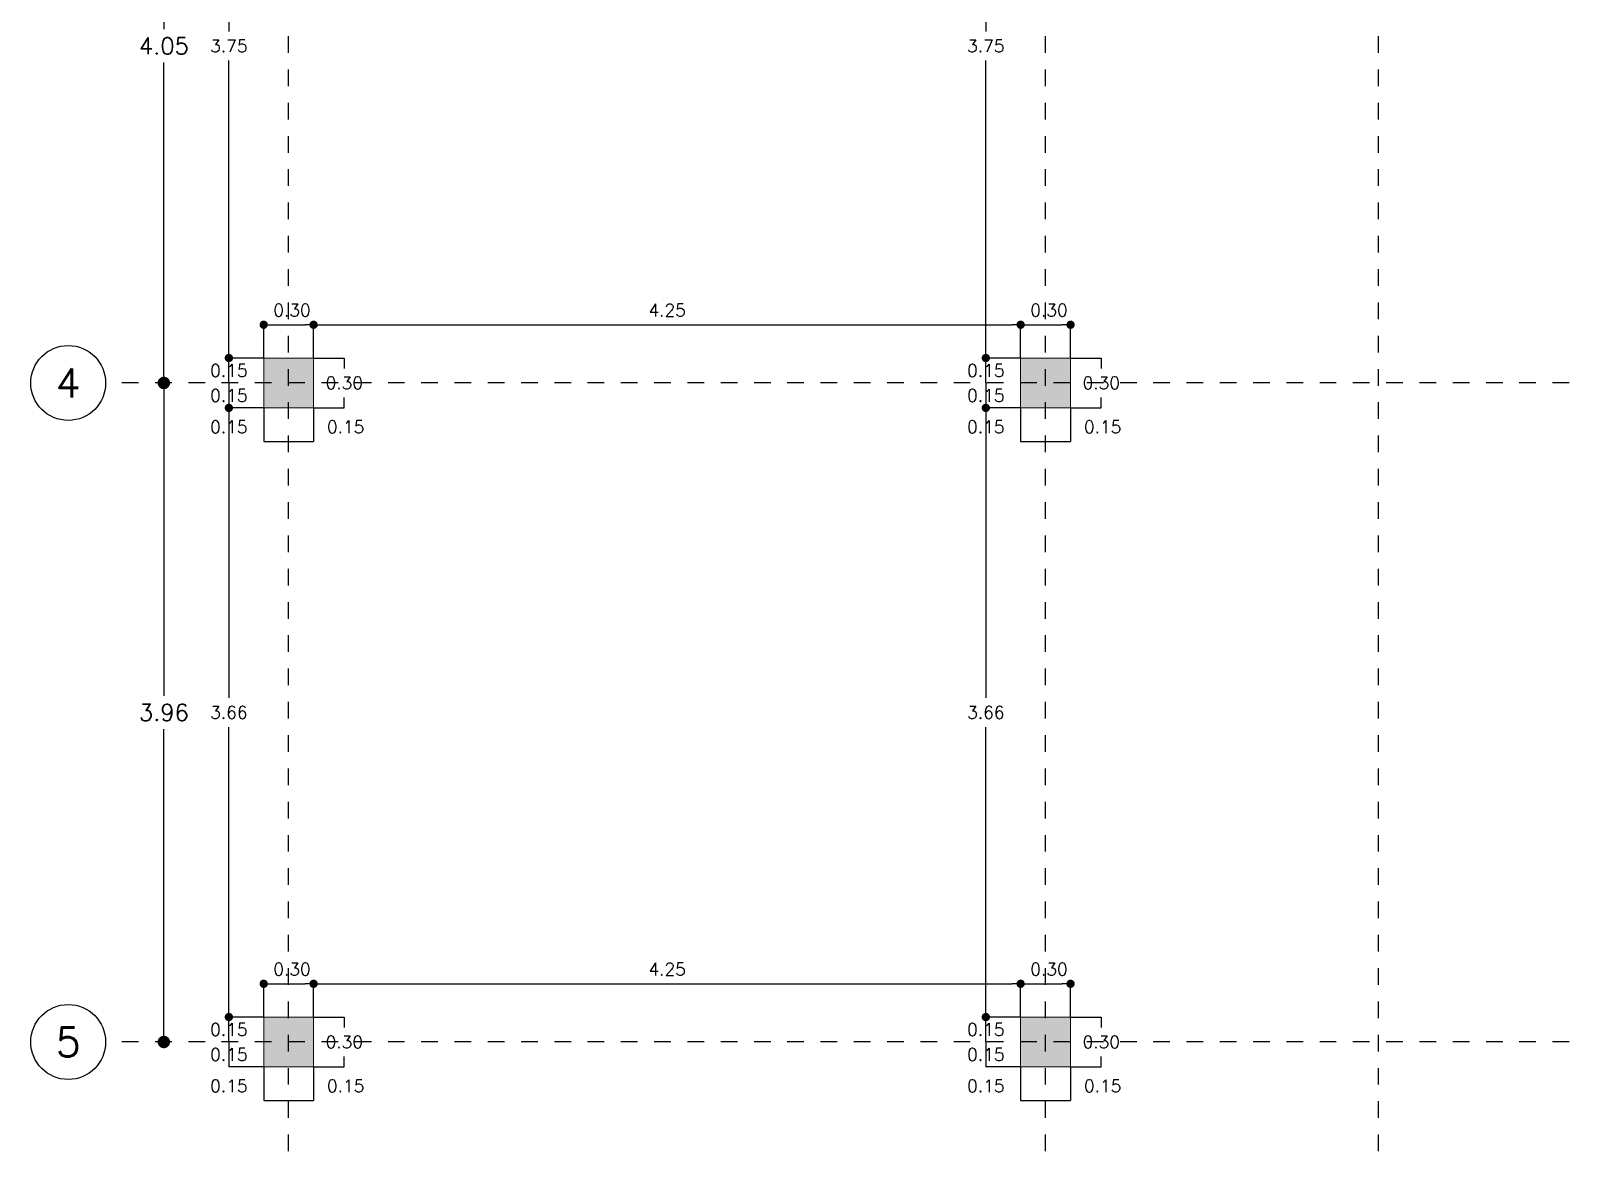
# Model space of a CAD drawing. Header units: millimetres. Extents: x 0 to 109, y -9 to 41.
# Drawn here: x 36.64 to 45.89, y 14.38 to 21.12 of the extents above; entities that cross this region are included whole.
import ezdxf
from ezdxf.enums import TextEntityAlignment as Align

# ---------------------------------------------------------------- set-up
doc = ezdxf.new("R2010")
doc.units = ezdxf.units.MM
doc.header["$LTSCALE"] = 0.01
doc.header["$PDMODE"] = 3
doc.linetypes.add('DASHDOT', pattern=[1, 0.5, -0.25, 0, -0.25])
for name, color, linetype in [('FC_CIRCULO DE EJES', 3, 'Continuous'), ('FC_COTAS', 1, 'Continuous'), ('FC_COTAS @ 50', 1, 'Continuous'), ('FC_COTAS EJES', 1, 'Continuous'), ('FC_COTAS EJES @ 50', 1, 'Continuous'), ('FC_EJES', 1, 'DASHDOT'), ('FC_HATCH COLUMNAS', 253, 'Continuous'), ('FC_R-175', 5, 'Continuous')]:
    doc.layers.add(name, color=color, linetype=linetype)
doc.layers.add('FC_COLUMNAS', color=5, linetype='Continuous', lineweight=15)
doc.styles.add('FC_TEXT1', font='romans.shx')
doc.dimstyles.new('FC_COTAS', dxfattribs={"dimtxt": 0.0015, "dimasz": 0.001, "dimexe": 0, "dimexo": 0, "dimgap": 0.001, "dimtad": 1, "dimtih": 1, "dimtoh": 1, "dimzin": 0, "dimdsep": 46, "dimtxsty": 'FC_TEXT1', "dimblk": 'DOT', "dimcen": 0.09, "dimclrd": 256, "dimclre": 256, "dimclrt": 256, "dimadec": 0, "dimazin": 0, "dimtfac": 1, "dimtix": 1, "dimtmove": 2, "dimatfit": 3, "dimfxl": 1.002, "dimtolj": 1, "dimtzin": 0, "dimlwd": -1, "dimarcsym": 0})
doc.dimstyles.new('FC_COTAS EJES', dxfattribs={"dimtxt": 0.002, "dimasz": 0.0015, "dimexe": 0, "dimexo": 0, "dimgap": 0.001, "dimtad": 1, "dimtih": 1, "dimtoh": 1, "dimzin": 0, "dimdsep": 46, "dimtxsty": 'FC_TEXT1', "dimblk": 'DOT', "dimcen": 0.09, "dimclrd": 256, "dimclre": 256, "dimclrt": 256, "dimadec": 0, "dimazin": 0, "dimtfac": 1, "dimtix": 1, "dimtmove": 2, "dimatfit": 3, "dimfxl": 1.002, "dimtolj": 1, "dimtzin": 0, "dimlwd": -1, "dimarcsym": 0})

# ---------------------------------------------------------------- blocks, each defined once
blk = doc.blocks.new('_Dot')
at = {"color": 0, "linetype": 'ByBlock', "lineweight": -2}
blk.add_line((-0.5, 0), (-1, 0), dxfattribs=at)
at = {"color": 0, "linetype": 'ByBlock', "const_width": 0.5}
blk.add_lwpolyline([(-0.25, 0, 1), (0.25, 0, 1)], format="xyb", close=True, dxfattribs=at)
blk = doc.blocks.new('*D62')
at = {"layer": 'Defpoints', "color": 0, "ltscale": 0.6, "transparency": 16777216}
for p in [(38.0436, 22.9002), (37.8343, 19.1502), (38.0436, 19.1502)]:
    blk.add_point(p, dxfattribs=at)
at = {"layer": 'FC_COTAS', "lineweight": -2, "ltscale": 0.6, "transparency": 16777216}
for p, q in [((38.0436, 22.9002), (37.8343, 22.9002)), ((38.0436, 19.1502), (37.8343, 19.1502))]:
    blk.add_line(p, q, dxfattribs=at)
at = {"layer": 'FC_COTAS', "ltscale": 0.6, "transparency": 16777216}
for p, q in [((37.8343, 22.8502), (37.8343, 21.1127)), ((37.8343, 19.2002), (37.8343, 20.9377))]:
    blk.add_line(p, q, dxfattribs=at)
at = {"layer": 'FC_COTAS', "ltscale": 0.6, "transparency": 16777216, "xscale": 0.05, "yscale": 0.05, "zscale": 0.05}
for p, rotation in [((37.8343, 22.9002), 90), ((37.8343, 19.1502), 270)]:
    blk.add_blockref('_Dot', p, dxfattribs=dict(at, rotation=rotation))
at = {"layer": 'FC_COTAS', "ltscale": 0.6, "transparency": 16777216, "insert": (37.8343, 21.0252), "char_height": 0.075, "attachment_point": 5, "style": 'FC_TEXT1'}
blk.add_mtext('\\A1;3.75', dxfattribs=at)
blk = doc.blocks.new('*D63')
at = {"layer": 'Defpoints', "color": 0, "ltscale": 0.6, "transparency": 16777216}
for p in [(38.0436, 18.8502), (37.8343, 15.1902), (38.0436, 15.1902)]:
    blk.add_point(p, dxfattribs=at)
at = {"layer": 'FC_COTAS', "lineweight": -2, "ltscale": 0.6, "transparency": 16777216}
for p, q in [((38.0436, 18.8502), (37.8343, 18.8502)), ((38.0436, 15.1902), (37.8343, 15.1902))]:
    blk.add_line(p, q, dxfattribs=at)
at = {"layer": 'FC_COTAS', "ltscale": 0.6, "transparency": 16777216}
for p, q in [((37.8343, 18.8002), (37.8343, 17.1077)), ((37.8343, 15.2402), (37.8343, 16.9327))]:
    blk.add_line(p, q, dxfattribs=at)
at = {"layer": 'FC_COTAS', "ltscale": 0.6, "transparency": 16777216, "xscale": 0.05, "yscale": 0.05, "zscale": 0.05}
for p, rotation in [((37.8343, 18.8502), 90), ((37.8343, 15.1902), 270)]:
    blk.add_blockref('_Dot', p, dxfattribs=dict(at, rotation=rotation))
at = {"layer": 'FC_COTAS', "ltscale": 0.6, "transparency": 16777216, "insert": (37.8343, 17.0202), "char_height": 0.075, "attachment_point": 5, "style": 'FC_TEXT1'}
blk.add_mtext('\\A1;3.66', dxfattribs=at)
blk = doc.blocks.new('*D68')
at = {"layer": 'Defpoints', "color": 0, "ltscale": 0.6, "transparency": 16777216}
for p in [(37.8343, 19.0002), (37.8343, 18.8502), (38.0436, 18.8502)]:
    blk.add_point(p, dxfattribs=at)
at = {"layer": 'FC_COTAS', "ltscale": 0.6, "transparency": 16777216}
blk.add_line((37.8343, 19.0002), (37.8343, 18.8502), dxfattribs=at)
at = {"layer": 'FC_COTAS', "lineweight": -2, "ltscale": 0.6, "transparency": 16777216}
blk.add_line((38.0436, 18.8502), (37.8343, 18.8502), dxfattribs=at)
at = {"layer": 'FC_COTAS', "ltscale": 0.6, "transparency": 16777216, "insert": (37.8343, 18.9252), "char_height": 0.075, "attachment_point": 5, "style": 'FC_TEXT1'}
blk.add_mtext('\\A1;0.15', dxfattribs=at)
blk = doc.blocks.new('*D69')
at = {"layer": 'Defpoints', "color": 0, "ltscale": 0.6, "transparency": 16777216}
for p in [(37.8343, 19.1502), (38.0436, 19.1502), (37.8343, 19.0002)]:
    blk.add_point(p, dxfattribs=at)
at = {"layer": 'FC_COTAS', "lineweight": -2, "ltscale": 0.6, "transparency": 16777216}
blk.add_line((38.0436, 19.1502), (37.8343, 19.1502), dxfattribs=at)
at = {"layer": 'FC_COTAS', "ltscale": 0.6, "transparency": 16777216}
blk.add_line((37.8343, 19.0002), (37.8343, 19.1502), dxfattribs=at)
at = {"layer": 'FC_COTAS', "ltscale": 0.6, "transparency": 16777216, "insert": (37.8343, 19.0752), "char_height": 0.075, "attachment_point": 5, "style": 'FC_TEXT1'}
blk.add_mtext('\\A1;0.15', dxfattribs=at)
blk = doc.blocks.new('*D70')
at = {"layer": 'Defpoints', "color": 0, "ltscale": 0.6, "transparency": 16777216}
for p in [(37.8343, 15.0402), (37.8343, 14.8902), (38.0436, 14.8902)]:
    blk.add_point(p, dxfattribs=at)
at = {"layer": 'FC_COTAS', "ltscale": 0.6, "transparency": 16777216}
blk.add_line((37.8343, 15.0402), (37.8343, 14.8902), dxfattribs=at)
at = {"layer": 'FC_COTAS', "lineweight": -2, "ltscale": 0.6, "transparency": 16777216}
blk.add_line((38.0436, 14.8902), (37.8343, 14.8902), dxfattribs=at)
at = {"layer": 'FC_COTAS', "ltscale": 0.6, "transparency": 16777216, "insert": (37.8343, 14.9652), "char_height": 0.075, "attachment_point": 5, "style": 'FC_TEXT1'}
blk.add_mtext('\\A1;0.15', dxfattribs=at)
blk = doc.blocks.new('*D71')
at = {"layer": 'Defpoints', "color": 0, "ltscale": 0.6, "transparency": 16777216}
for p in [(37.8343, 15.1902), (38.0436, 15.1902), (37.8343, 15.0402)]:
    blk.add_point(p, dxfattribs=at)
at = {"layer": 'FC_COTAS', "lineweight": -2, "ltscale": 0.6, "transparency": 16777216}
blk.add_line((38.0436, 15.1902), (37.8343, 15.1902), dxfattribs=at)
at = {"layer": 'FC_COTAS', "ltscale": 0.6, "transparency": 16777216}
blk.add_line((37.8343, 15.0402), (37.8343, 15.1902), dxfattribs=at)
at = {"layer": 'FC_COTAS', "ltscale": 0.6, "transparency": 16777216, "insert": (37.8343, 15.1152), "char_height": 0.075, "attachment_point": 5, "style": 'FC_TEXT1'}
blk.add_mtext('\\A1;0.15', dxfattribs=at)
blk = doc.blocks.new('*D82')
at = {"layer": 'Defpoints', "color": 0, "ltscale": 0.6, "transparency": 16777216}
for p in [(42.3843, 19.0002), (42.3843, 18.8502), (42.5936, 18.8502)]:
    blk.add_point(p, dxfattribs=at)
at = {"layer": 'FC_COTAS', "ltscale": 0.6, "transparency": 16777216}
blk.add_line((42.3843, 19.0002), (42.3843, 18.8502), dxfattribs=at)
at = {"layer": 'FC_COTAS', "lineweight": -2, "ltscale": 0.6, "transparency": 16777216}
blk.add_line((42.5936, 18.8502), (42.3843, 18.8502), dxfattribs=at)
at = {"layer": 'FC_COTAS', "ltscale": 0.6, "transparency": 16777216, "insert": (42.3843, 18.9252), "char_height": 0.075, "attachment_point": 5, "style": 'FC_TEXT1'}
blk.add_mtext('\\A1;0.15', dxfattribs=at)
blk = doc.blocks.new('*D83')
at = {"layer": 'Defpoints', "color": 0, "ltscale": 0.6, "transparency": 16777216}
for p in [(42.3843, 19.1502), (42.5936, 19.1502), (42.3843, 19.0002)]:
    blk.add_point(p, dxfattribs=at)
at = {"layer": 'FC_COTAS', "lineweight": -2, "ltscale": 0.6, "transparency": 16777216}
blk.add_line((42.5936, 19.1502), (42.3843, 19.1502), dxfattribs=at)
at = {"layer": 'FC_COTAS', "ltscale": 0.6, "transparency": 16777216}
blk.add_line((42.3843, 19.0002), (42.3843, 19.1502), dxfattribs=at)
at = {"layer": 'FC_COTAS', "ltscale": 0.6, "transparency": 16777216, "insert": (42.3843, 19.0752), "char_height": 0.075, "attachment_point": 5, "style": 'FC_TEXT1'}
blk.add_mtext('\\A1;0.15', dxfattribs=at)
blk = doc.blocks.new('*D84')
at = {"layer": 'Defpoints', "color": 0, "ltscale": 0.6, "transparency": 16777216}
for p in [(42.5936, 18.8502), (42.7436, 18.6488), (42.7436, 18.6488)]:
    blk.add_point(p, dxfattribs=at)
at = {"layer": 'FC_COTAS', "lineweight": -2, "ltscale": 0.6, "transparency": 16777216}
blk.add_line((42.5936, 18.8502), (42.5936, 18.6488), dxfattribs=at)
at = {"layer": 'FC_COTAS', "ltscale": 0.6, "transparency": 16777216}
blk.add_line((42.5936, 18.6488), (42.7436, 18.6488), dxfattribs=at)
at = {"layer": 'FC_COTAS', "ltscale": 0.6, "transparency": 16777216, "insert": (42.3843, 18.7363), "char_height": 0.075, "attachment_point": 5, "style": 'FC_TEXT1'}
blk.add_mtext('\\A1;0.15', dxfattribs=at)
blk = doc.blocks.new('*D85')
at = {"layer": 'Defpoints', "color": 0, "ltscale": 0.6, "transparency": 16777216}
for p in [(42.8936, 18.8502), (42.7436, 18.6488), (42.8936, 18.6488)]:
    blk.add_point(p, dxfattribs=at)
at = {"layer": 'FC_COTAS', "lineweight": -2, "ltscale": 0.6, "transparency": 16777216}
blk.add_line((42.8936, 18.8502), (42.8936, 18.6488), dxfattribs=at)
at = {"layer": 'FC_COTAS', "ltscale": 0.6, "transparency": 16777216}
blk.add_line((42.7436, 18.6488), (42.8936, 18.6488), dxfattribs=at)
at = {"layer": 'FC_COTAS', "ltscale": 0.6, "transparency": 16777216, "insert": (43.0865, 18.7363), "char_height": 0.075, "attachment_point": 5, "style": 'FC_TEXT1'}
blk.add_mtext('\\A1;0.15', dxfattribs=at)
blk = doc.blocks.new('*D86')
at = {"layer": 'Defpoints', "color": 0, "ltscale": 0.6, "transparency": 16777216}
for p in [(42.3843, 15.0402), (42.3843, 14.8902), (42.5936, 14.8902)]:
    blk.add_point(p, dxfattribs=at)
at = {"layer": 'FC_COTAS', "ltscale": 0.6, "transparency": 16777216}
blk.add_line((42.3843, 15.0402), (42.3843, 14.8902), dxfattribs=at)
at = {"layer": 'FC_COTAS', "lineweight": -2, "ltscale": 0.6, "transparency": 16777216}
blk.add_line((42.5936, 14.8902), (42.3843, 14.8902), dxfattribs=at)
at = {"layer": 'FC_COTAS', "ltscale": 0.6, "transparency": 16777216, "insert": (42.3843, 14.9652), "char_height": 0.075, "attachment_point": 5, "style": 'FC_TEXT1'}
blk.add_mtext('\\A1;0.15', dxfattribs=at)
blk = doc.blocks.new('*D87')
at = {"layer": 'Defpoints', "color": 0, "ltscale": 0.6, "transparency": 16777216}
for p in [(42.3843, 15.1902), (42.5936, 15.1902), (42.3843, 15.0402)]:
    blk.add_point(p, dxfattribs=at)
at = {"layer": 'FC_COTAS', "lineweight": -2, "ltscale": 0.6, "transparency": 16777216}
blk.add_line((42.5936, 15.1902), (42.3843, 15.1902), dxfattribs=at)
at = {"layer": 'FC_COTAS', "ltscale": 0.6, "transparency": 16777216}
blk.add_line((42.3843, 15.0402), (42.3843, 15.1902), dxfattribs=at)
at = {"layer": 'FC_COTAS', "ltscale": 0.6, "transparency": 16777216, "insert": (42.3843, 15.1152), "char_height": 0.075, "attachment_point": 5, "style": 'FC_TEXT1'}
blk.add_mtext('\\A1;0.15', dxfattribs=at)
blk = doc.blocks.new('*D88')
at = {"layer": 'Defpoints', "color": 0, "ltscale": 0.6, "transparency": 16777216}
for p in [(42.5936, 14.8902), (42.7436, 14.6888), (42.7436, 14.6888)]:
    blk.add_point(p, dxfattribs=at)
at = {"layer": 'FC_COTAS', "lineweight": -2, "ltscale": 0.6, "transparency": 16777216}
blk.add_line((42.5936, 14.8902), (42.5936, 14.6888), dxfattribs=at)
at = {"layer": 'FC_COTAS', "ltscale": 0.6, "transparency": 16777216}
blk.add_line((42.5936, 14.6888), (42.7436, 14.6888), dxfattribs=at)
at = {"layer": 'FC_COTAS', "ltscale": 0.6, "transparency": 16777216, "insert": (42.3843, 14.7763), "char_height": 0.075, "attachment_point": 5, "style": 'FC_TEXT1'}
blk.add_mtext('\\A1;0.15', dxfattribs=at)
blk = doc.blocks.new('*D89')
at = {"layer": 'Defpoints', "color": 0, "ltscale": 0.6, "transparency": 16777216}
for p in [(42.8936, 14.8902), (42.7436, 14.6888), (42.8936, 14.6888)]:
    blk.add_point(p, dxfattribs=at)
at = {"layer": 'FC_COTAS', "lineweight": -2, "ltscale": 0.6, "transparency": 16777216}
blk.add_line((42.8936, 14.8902), (42.8936, 14.6888), dxfattribs=at)
at = {"layer": 'FC_COTAS', "ltscale": 0.6, "transparency": 16777216}
blk.add_line((42.7436, 14.6888), (42.8936, 14.6888), dxfattribs=at)
at = {"layer": 'FC_COTAS', "ltscale": 0.6, "transparency": 16777216, "insert": (43.0865, 14.7763), "char_height": 0.075, "attachment_point": 5, "style": 'FC_TEXT1'}
blk.add_mtext('\\A1;0.15', dxfattribs=at)
blk = doc.blocks.new('*D90')
at = {"layer": 'Defpoints', "color": 0, "ltscale": 0.6, "transparency": 16777216}
for p in [(38.0436, 14.8902), (38.1936, 14.6888), (38.1936, 14.6888)]:
    blk.add_point(p, dxfattribs=at)
at = {"layer": 'FC_COTAS', "lineweight": -2, "ltscale": 0.6, "transparency": 16777216}
blk.add_line((38.0436, 14.8902), (38.0436, 14.6888), dxfattribs=at)
at = {"layer": 'FC_COTAS', "ltscale": 0.6, "transparency": 16777216}
blk.add_line((38.0436, 14.6888), (38.1936, 14.6888), dxfattribs=at)
at = {"layer": 'FC_COTAS', "ltscale": 0.6, "transparency": 16777216, "insert": (37.8343, 14.7763), "char_height": 0.075, "attachment_point": 5, "style": 'FC_TEXT1'}
blk.add_mtext('\\A1;0.15', dxfattribs=at)
blk = doc.blocks.new('*D91')
at = {"layer": 'Defpoints', "color": 0, "ltscale": 0.6, "transparency": 16777216}
for p in [(38.3436, 14.8902), (38.1936, 14.6888), (38.3436, 14.6888)]:
    blk.add_point(p, dxfattribs=at)
at = {"layer": 'FC_COTAS', "lineweight": -2, "ltscale": 0.6, "transparency": 16777216}
blk.add_line((38.3436, 14.8902), (38.3436, 14.6888), dxfattribs=at)
at = {"layer": 'FC_COTAS', "ltscale": 0.6, "transparency": 16777216}
blk.add_line((38.1936, 14.6888), (38.3436, 14.6888), dxfattribs=at)
at = {"layer": 'FC_COTAS', "ltscale": 0.6, "transparency": 16777216, "insert": (38.5365, 14.7763), "char_height": 0.075, "attachment_point": 5, "style": 'FC_TEXT1'}
blk.add_mtext('\\A1;0.15', dxfattribs=at)
blk = doc.blocks.new('*D94')
at = {"layer": 'Defpoints', "color": 0, "ltscale": 0.6, "transparency": 16777216}
for p in [(38.3436, 19.1502), (38.3436, 18.8502), (38.5282, 18.8502)]:
    blk.add_point(p, dxfattribs=at)
at = {"layer": 'FC_COTAS', "lineweight": -2, "ltscale": 0.6, "transparency": 16777216}
for p, q in [((38.3436, 19.1502), (38.5282, 19.1502)), ((38.3436, 18.8502), (38.5282, 18.8502))]:
    blk.add_line(p, q, dxfattribs=at)
at = {"layer": 'FC_COTAS', "ltscale": 0.6, "transparency": 16777216}
for p, q in [((38.5282, 19.1502), (38.5282, 19.0877)), ((38.5282, 18.8502), (38.5282, 18.9127))]:
    blk.add_line(p, q, dxfattribs=at)
at = {"layer": 'FC_COTAS', "ltscale": 0.6, "transparency": 16777216, "insert": (38.5282, 19.0002), "char_height": 0.075, "attachment_point": 5, "style": 'FC_TEXT1', "bg_fill": 3, "box_fill_scale": 1.1, "bg_fill_color": 256, "bg_fill_true_color": 13158600, "bg_fill_transparency": 0}
blk.add_mtext('\\A1;0.30', dxfattribs=at)
blk = doc.blocks.new('*D95')
at = {"layer": 'Defpoints', "color": 0, "ltscale": 0.6, "transparency": 16777216}
for p in [(38.3436, 15.1902), (38.3436, 14.8902), (38.5282, 14.8902)]:
    blk.add_point(p, dxfattribs=at)
at = {"layer": 'FC_COTAS', "lineweight": -2, "ltscale": 0.6, "transparency": 16777216}
for p, q in [((38.3436, 15.1902), (38.5282, 15.1902)), ((38.3436, 14.8902), (38.5282, 14.8902))]:
    blk.add_line(p, q, dxfattribs=at)
at = {"layer": 'FC_COTAS', "ltscale": 0.6, "transparency": 16777216}
for p, q in [((38.5282, 15.1902), (38.5282, 15.1277)), ((38.5282, 14.8902), (38.5282, 14.9527))]:
    blk.add_line(p, q, dxfattribs=at)
at = {"layer": 'FC_COTAS', "ltscale": 0.6, "transparency": 16777216, "insert": (38.5282, 15.0402), "char_height": 0.075, "attachment_point": 5, "style": 'FC_TEXT1', "bg_fill": 3, "box_fill_scale": 1.1, "bg_fill_color": 256, "bg_fill_true_color": 13158600, "bg_fill_transparency": 0}
blk.add_mtext('\\A1;0.30', dxfattribs=at)
blk = doc.blocks.new('*D99')
at = {"layer": 'Defpoints', "color": 0, "ltscale": 0.6, "transparency": 16777216}
for p in [(38.3436, 19.3499), (38.0436, 19.1502), (38.3436, 19.1502)]:
    blk.add_point(p, dxfattribs=at)
at = {"layer": 'FC_COTAS', "lineweight": -2, "ltscale": 0.6, "transparency": 16777216}
for p, q in [((38.0436, 19.1502), (38.0436, 19.3499)), ((38.3436, 19.1502), (38.3436, 19.3499))]:
    blk.add_line(p, q, dxfattribs=at)
at = {"layer": 'FC_COTAS', "ltscale": 0.6, "transparency": 16777216}
blk.add_line((38.0936, 19.3499), (38.2936, 19.3499), dxfattribs=at)
at = {"layer": 'FC_COTAS', "ltscale": 0.6, "transparency": 16777216, "xscale": 0.05, "yscale": 0.05, "zscale": 0.05, "rotation": 180}
blk.add_blockref('_Dot', (38.0436, 19.3499), dxfattribs=at)
at = {"layer": 'FC_COTAS', "ltscale": 0.6, "transparency": 16777216, "xscale": 0.05, "yscale": 0.05, "zscale": 0.05}
blk.add_blockref('_Dot', (38.3436, 19.3499), dxfattribs=at)
at = {"layer": 'FC_COTAS', "ltscale": 0.6, "transparency": 16777216, "insert": (38.2136, 19.4374), "char_height": 0.075, "attachment_point": 5, "style": 'FC_TEXT1'}
blk.add_mtext('\\A1;0.30', dxfattribs=at)
blk = doc.blocks.new('*D100')
at = {"layer": 'Defpoints', "color": 0, "ltscale": 0.6, "transparency": 16777216}
for p in [(38.3436, 19.3499), (42.5936, 19.3499), (42.5936, 19.1502)]:
    blk.add_point(p, dxfattribs=at)
at = {"layer": 'FC_COTAS', "ltscale": 0.6, "transparency": 16777216}
blk.add_line((38.3936, 19.3499), (42.5436, 19.3499), dxfattribs=at)
at = {"layer": 'FC_COTAS', "lineweight": -2, "ltscale": 0.6, "transparency": 16777216}
blk.add_line((42.5936, 19.1502), (42.5936, 19.3499), dxfattribs=at)
at = {"layer": 'FC_COTAS', "ltscale": 0.6, "transparency": 16777216, "xscale": 0.05, "yscale": 0.05, "zscale": 0.05, "rotation": 180}
blk.add_blockref('_Dot', (38.3436, 19.3499), dxfattribs=at)
at = {"layer": 'FC_COTAS', "ltscale": 0.6, "transparency": 16777216, "xscale": 0.05, "yscale": 0.05, "zscale": 0.05}
blk.add_blockref('_Dot', (42.5936, 19.3499), dxfattribs=at)
at = {"layer": 'FC_COTAS', "ltscale": 0.6, "transparency": 16777216, "insert": (40.4686, 19.4374), "char_height": 0.075, "attachment_point": 5, "style": 'FC_TEXT1'}
blk.add_mtext('\\A1;4.25', dxfattribs=at)
blk = doc.blocks.new('*D101')
at = {"layer": 'Defpoints', "color": 0, "ltscale": 0.6, "transparency": 16777216}
for p in [(42.8936, 19.3499), (42.5936, 19.1502), (42.8936, 19.1502)]:
    blk.add_point(p, dxfattribs=at)
at = {"layer": 'FC_COTAS', "lineweight": -2, "ltscale": 0.6, "transparency": 16777216}
for p, q in [((42.5936, 19.1502), (42.5936, 19.3499)), ((42.8936, 19.1502), (42.8936, 19.3499))]:
    blk.add_line(p, q, dxfattribs=at)
at = {"layer": 'FC_COTAS', "ltscale": 0.6, "transparency": 16777216}
blk.add_line((42.6436, 19.3499), (42.8436, 19.3499), dxfattribs=at)
at = {"layer": 'FC_COTAS', "ltscale": 0.6, "transparency": 16777216, "xscale": 0.05, "yscale": 0.05, "zscale": 0.05, "rotation": 180}
blk.add_blockref('_Dot', (42.5936, 19.3499), dxfattribs=at)
at = {"layer": 'FC_COTAS', "ltscale": 0.6, "transparency": 16777216, "xscale": 0.05, "yscale": 0.05, "zscale": 0.05}
blk.add_blockref('_Dot', (42.8936, 19.3499), dxfattribs=at)
at = {"layer": 'FC_COTAS', "ltscale": 0.6, "transparency": 16777216, "insert": (42.7636, 19.4374), "char_height": 0.075, "attachment_point": 5, "style": 'FC_TEXT1'}
blk.add_mtext('\\A1;0.30', dxfattribs=at)
blk = doc.blocks.new('*D102')
at = {"layer": 'Defpoints', "color": 0, "ltscale": 0.6, "transparency": 16777216}
for p in [(38.3436, 15.3899), (38.0436, 15.1902), (38.3436, 15.1902)]:
    blk.add_point(p, dxfattribs=at)
at = {"layer": 'FC_COTAS', "lineweight": -2, "ltscale": 0.6, "transparency": 16777216}
for p, q in [((38.0436, 15.1902), (38.0436, 15.3899)), ((38.3436, 15.1902), (38.3436, 15.3899))]:
    blk.add_line(p, q, dxfattribs=at)
at = {"layer": 'FC_COTAS', "ltscale": 0.6, "transparency": 16777216}
blk.add_line((38.0936, 15.3899), (38.2936, 15.3899), dxfattribs=at)
at = {"layer": 'FC_COTAS', "ltscale": 0.6, "transparency": 16777216, "xscale": 0.05, "yscale": 0.05, "zscale": 0.05, "rotation": 180}
blk.add_blockref('_Dot', (38.0436, 15.3899), dxfattribs=at)
at = {"layer": 'FC_COTAS', "ltscale": 0.6, "transparency": 16777216, "xscale": 0.05, "yscale": 0.05, "zscale": 0.05}
blk.add_blockref('_Dot', (38.3436, 15.3899), dxfattribs=at)
at = {"layer": 'FC_COTAS', "ltscale": 0.6, "transparency": 16777216, "insert": (38.2136, 15.4774), "char_height": 0.075, "attachment_point": 5, "style": 'FC_TEXT1'}
blk.add_mtext('\\A1;0.30', dxfattribs=at)
blk = doc.blocks.new('*D103')
at = {"layer": 'Defpoints', "color": 0, "ltscale": 0.6, "transparency": 16777216}
for p in [(38.3436, 15.3899), (42.5936, 15.3899), (42.5936, 15.1902)]:
    blk.add_point(p, dxfattribs=at)
at = {"layer": 'FC_COTAS', "ltscale": 0.6, "transparency": 16777216}
blk.add_line((38.3936, 15.3899), (42.5436, 15.3899), dxfattribs=at)
at = {"layer": 'FC_COTAS', "lineweight": -2, "ltscale": 0.6, "transparency": 16777216}
blk.add_line((42.5936, 15.1902), (42.5936, 15.3899), dxfattribs=at)
at = {"layer": 'FC_COTAS', "ltscale": 0.6, "transparency": 16777216, "xscale": 0.05, "yscale": 0.05, "zscale": 0.05, "rotation": 180}
blk.add_blockref('_Dot', (38.3436, 15.3899), dxfattribs=at)
at = {"layer": 'FC_COTAS', "ltscale": 0.6, "transparency": 16777216, "xscale": 0.05, "yscale": 0.05, "zscale": 0.05}
blk.add_blockref('_Dot', (42.5936, 15.3899), dxfattribs=at)
at = {"layer": 'FC_COTAS', "ltscale": 0.6, "transparency": 16777216, "insert": (40.4686, 15.4774), "char_height": 0.075, "attachment_point": 5, "style": 'FC_TEXT1'}
blk.add_mtext('\\A1;4.25', dxfattribs=at)
blk = doc.blocks.new('*D104')
at = {"layer": 'Defpoints', "color": 0, "ltscale": 0.6, "transparency": 16777216}
for p in [(42.8936, 15.3899), (42.5936, 15.1902), (42.8936, 15.1902)]:
    blk.add_point(p, dxfattribs=at)
at = {"layer": 'FC_COTAS', "lineweight": -2, "ltscale": 0.6, "transparency": 16777216}
for p, q in [((42.5936, 15.1902), (42.5936, 15.3899)), ((42.8936, 15.1902), (42.8936, 15.3899))]:
    blk.add_line(p, q, dxfattribs=at)
at = {"layer": 'FC_COTAS', "ltscale": 0.6, "transparency": 16777216}
blk.add_line((42.6436, 15.3899), (42.8436, 15.3899), dxfattribs=at)
at = {"layer": 'FC_COTAS', "ltscale": 0.6, "transparency": 16777216, "xscale": 0.05, "yscale": 0.05, "zscale": 0.05, "rotation": 180}
blk.add_blockref('_Dot', (42.5936, 15.3899), dxfattribs=at)
at = {"layer": 'FC_COTAS', "ltscale": 0.6, "transparency": 16777216, "xscale": 0.05, "yscale": 0.05, "zscale": 0.05}
blk.add_blockref('_Dot', (42.8936, 15.3899), dxfattribs=at)
at = {"layer": 'FC_COTAS', "ltscale": 0.6, "transparency": 16777216, "insert": (42.7636, 15.4774), "char_height": 0.075, "attachment_point": 5, "style": 'FC_TEXT1'}
blk.add_mtext('\\A1;0.30', dxfattribs=at)
blk = doc.blocks.new('*D108')
at = {"layer": 'Defpoints', "color": 0, "ltscale": 0.6, "transparency": 16777216}
for p in [(42.8936, 19.1502), (42.8936, 18.8502), (43.0782, 18.8502)]:
    blk.add_point(p, dxfattribs=at)
at = {"layer": 'FC_COTAS', "lineweight": -2, "ltscale": 0.6, "transparency": 16777216}
for p, q in [((42.8936, 19.1502), (43.0782, 19.1502)), ((42.8936, 18.8502), (43.0782, 18.8502))]:
    blk.add_line(p, q, dxfattribs=at)
at = {"layer": 'FC_COTAS', "ltscale": 0.6, "transparency": 16777216}
for p, q in [((43.0782, 19.1502), (43.0782, 19.0877)), ((43.0782, 18.8502), (43.0782, 18.9127))]:
    blk.add_line(p, q, dxfattribs=at)
at = {"layer": 'FC_COTAS', "ltscale": 0.6, "transparency": 16777216, "insert": (43.0782, 19.0002), "char_height": 0.075, "attachment_point": 5, "style": 'FC_TEXT1'}
blk.add_mtext('\\A1;0.30', dxfattribs=at)
blk = doc.blocks.new('*D109')
at = {"layer": 'Defpoints', "color": 0, "ltscale": 0.6, "transparency": 16777216}
for p in [(42.8936, 15.1902), (42.8936, 14.8902), (43.0782, 14.8902)]:
    blk.add_point(p, dxfattribs=at)
at = {"layer": 'FC_COTAS', "lineweight": -2, "ltscale": 0.6, "transparency": 16777216}
for p, q in [((42.8936, 15.1902), (43.0782, 15.1902)), ((42.8936, 14.8902), (43.0782, 14.8902))]:
    blk.add_line(p, q, dxfattribs=at)
at = {"layer": 'FC_COTAS', "ltscale": 0.6, "transparency": 16777216}
for p, q in [((43.0782, 15.1902), (43.0782, 15.1277)), ((43.0782, 14.8902), (43.0782, 14.9527))]:
    blk.add_line(p, q, dxfattribs=at)
at = {"layer": 'FC_COTAS', "ltscale": 0.6, "transparency": 16777216, "insert": (43.0782, 15.0402), "char_height": 0.075, "attachment_point": 5, "style": 'FC_TEXT1', "bg_fill": 3, "box_fill_scale": 1.1, "bg_fill_color": 256, "bg_fill_true_color": 13158600, "bg_fill_transparency": 0}
blk.add_mtext('\\A1;0.30', dxfattribs=at)
blk = doc.blocks.new('*D111')
at = {"layer": 'Defpoints', "color": 0, "ltscale": 0.6, "transparency": 16777216}
for p in [(42.3843, 18.8502), (42.5936, 18.8502), (42.5936, 15.1902)]:
    blk.add_point(p, dxfattribs=at)
at = {"layer": 'FC_COTAS', "lineweight": -2, "ltscale": 0.6, "transparency": 16777216}
for p, q in [((42.5936, 18.8502), (42.3843, 18.8502)), ((42.5936, 15.1902), (42.3843, 15.1902))]:
    blk.add_line(p, q, dxfattribs=at)
at = {"layer": 'FC_COTAS', "ltscale": 0.6, "transparency": 16777216}
for p, q in [((42.3843, 18.8002), (42.3843, 17.1077)), ((42.3843, 15.2402), (42.3843, 16.9327))]:
    blk.add_line(p, q, dxfattribs=at)
at = {"layer": 'FC_COTAS', "ltscale": 0.6, "transparency": 16777216, "xscale": 0.05, "yscale": 0.05, "zscale": 0.05}
for p, rotation in [((42.3843, 18.8502), 90), ((42.3843, 15.1902), 270)]:
    blk.add_blockref('_Dot', p, dxfattribs=dict(at, rotation=rotation))
at = {"layer": 'FC_COTAS', "ltscale": 0.6, "transparency": 16777216, "insert": (42.3843, 17.0202), "char_height": 0.075, "attachment_point": 5, "style": 'FC_TEXT1'}
blk.add_mtext('\\A1;3.66', dxfattribs=at)
blk = doc.blocks.new('*D112')
at = {"layer": 'Defpoints', "color": 0, "ltscale": 0.6, "transparency": 16777216}
for p in [(42.3843, 22.9002), (42.5936, 22.9002), (42.5936, 19.1502)]:
    blk.add_point(p, dxfattribs=at)
at = {"layer": 'FC_COTAS', "lineweight": -2, "ltscale": 0.6, "transparency": 16777216}
for p, q in [((42.5936, 22.9002), (42.3843, 22.9002)), ((42.5936, 19.1502), (42.3843, 19.1502))]:
    blk.add_line(p, q, dxfattribs=at)
at = {"layer": 'FC_COTAS', "ltscale": 0.6, "transparency": 16777216}
for p, q in [((42.3843, 22.8502), (42.3843, 21.1127)), ((42.3843, 19.2002), (42.3843, 20.9377))]:
    blk.add_line(p, q, dxfattribs=at)
at = {"layer": 'FC_COTAS', "ltscale": 0.6, "transparency": 16777216, "xscale": 0.05, "yscale": 0.05, "zscale": 0.05}
for p, rotation in [((42.3843, 22.9002), 90), ((42.3843, 19.1502), 270)]:
    blk.add_blockref('_Dot', p, dxfattribs=dict(at, rotation=rotation))
at = {"layer": 'FC_COTAS', "ltscale": 0.6, "transparency": 16777216, "insert": (42.3843, 21.0252), "char_height": 0.075, "attachment_point": 5, "style": 'FC_TEXT1'}
blk.add_mtext('\\A1;3.75', dxfattribs=at)
blk = doc.blocks.new('FC_B_Columnas 1 E-1')
at = {"layer": 'FC_HATCH COLUMNAS', "ltscale": 0.6}
h = blk.add_hatch(color=256, dxfattribs=at)
h.dxf.hatch_style = 1
h.paths.add_polyline_path([(0.3, 0), (0, 0), (0, -0.3), (0.3, -0.3)])
h.paths.add_polyline_path([(6.55, -0.3657), (6.55, -0.6657), (6.85, -0.6657), (6.85, -0.3657)])
h.paths.add_polyline_path([(0, -4.47), (0, -4.77), (0.4, -4.77), (0.4, -4.47)])
h.paths.add_polyline_path([(6.85, -4.47), (6.45, -4.47), (6.45, -4.77), (6.85, -4.77)])
h.paths.add_polyline_path([(0, -8.82), (0.3, -8.82), (0.3, -8.52), (0, -8.52)])
h.paths.add_polyline_path([(4.85, -8.52), (4.55, -8.52), (4.55, -8.82), (4.85, -8.82)])
h.paths.add_polyline_path([(0.3, -12.57), (0, -12.57), (0, -12.87), (0.3, -12.87)])
h.paths.add_polyline_path([(4.55, -12.57), (4.55, -12.87), (4.85, -12.87), (4.85, -12.57)])
h.paths.add_polyline_path([(0.3, -16.53), (0, -16.53), (0, -16.83), (0.3, -16.83)])
h.paths.add_polyline_path([(4.55, -16.83), (4.85, -16.83), (4.85, -16.53), (4.55, -16.53)])
h.paths.add_polyline_path([(6.5477, -8.4297), (6.8477, -8.4297), (6.8477, -8.7297), (6.5477, -8.7297)])
at = {"layer": 'FC_COLUMNAS', "ltscale": 0.6}
for points in [[(0, -12.87), (0.3, -12.87), (0.3, -12.57), (0, -12.57)], [(4.85, -12.87), (4.55, -12.87), (4.55, -12.57), (4.85, -12.57)], [(0, -16.53), (0.3, -16.53), (0.3, -16.83), (0, -16.83)], [(4.85, -16.53), (4.55, -16.53), (4.55, -16.83), (4.85, -16.83)]]:
    blk.add_lwpolyline(points, close=True, dxfattribs=at)
blk = doc.blocks.new('FC_B_Eje')
at = {"layer": 'FC_CIRCULO DE EJES', "ltscale": 1.5}
blk.add_circle((0, 0), 0.0045, dxfattribs=at)
at = {"ltscale": 1.5, "style": 'FC_TEXT1'}
blk.add_attdef('EJE', text='', height=0.0035, dxfattribs=at).set_placement((0, 0), align=Align.MIDDLE_CENTER)
blk = doc.blocks.new('*D56')
at = {"layer": 'Defpoints', "color": 0, "ltscale": 0.6, "transparency": 16777216}
for p in [(37.4436, 23.0502), (37.4436, 19.0002), (37.4436, 19.0002)]:
    blk.add_point(p, dxfattribs=at)
at = {"layer": 'FC_COTAS EJES', "ltscale": 0.6, "transparency": 16777216}
for p, q in [((37.4436, 22.9752), (37.4436, 21.1252)), ((37.4436, 19.0752), (37.4436, 20.9252))]:
    blk.add_line(p, q, dxfattribs=at)
at = {"layer": 'FC_COTAS EJES', "ltscale": 0.6, "transparency": 16777216, "xscale": 0.075, "yscale": 0.075, "zscale": 0.075}
for p, rotation in [((37.4436, 23.0502), 90), ((37.4436, 19.0002), 270)]:
    blk.add_blockref('_Dot', p, dxfattribs=dict(at, rotation=rotation))
at = {"layer": 'FC_COTAS EJES', "ltscale": 0.6, "transparency": 16777216, "insert": (37.4436, 21.0252), "char_height": 0.1, "attachment_point": 5, "style": 'FC_TEXT1'}
blk.add_mtext('\\A1;4.05', dxfattribs=at)
blk = doc.blocks.new('*D57')
at = {"layer": 'Defpoints', "color": 0, "ltscale": 0.6, "transparency": 16777216}
for p in [(37.4436, 19.0002), (37.4436, 15.0402), (37.4436, 15.0402)]:
    blk.add_point(p, dxfattribs=at)
at = {"layer": 'FC_COTAS EJES', "ltscale": 0.6, "transparency": 16777216}
for p, q in [((37.4436, 18.9252), (37.4436, 17.1202)), ((37.4436, 15.1152), (37.4436, 16.9202))]:
    blk.add_line(p, q, dxfattribs=at)
at = {"layer": 'FC_COTAS EJES', "ltscale": 0.6, "transparency": 16777216, "xscale": 0.075, "yscale": 0.075, "zscale": 0.075}
for p, rotation in [((37.4436, 19.0002), 90), ((37.4436, 15.0402), 270)]:
    blk.add_blockref('_Dot', p, dxfattribs=dict(at, rotation=rotation))
at = {"layer": 'FC_COTAS EJES', "ltscale": 0.6, "transparency": 16777216, "insert": (37.4436, 17.0202), "char_height": 0.1, "attachment_point": 5, "style": 'FC_TEXT1'}
blk.add_mtext('\\A1;3.96', dxfattribs=at)
blk = doc.blocks.new('*D191')
at = {"layer": 'Defpoints', "color": 0, "ltscale": 0.6, "transparency": 16777216}
for p in [(38.0436, 18.8502), (38.1936, 18.6488), (38.1936, 18.6488)]:
    blk.add_point(p, dxfattribs=at)
at = {"layer": 'FC_COTAS', "lineweight": -2, "ltscale": 0.6, "transparency": 16777216}
blk.add_line((38.0436, 18.8502), (38.0436, 18.6488), dxfattribs=at)
at = {"layer": 'FC_COTAS', "ltscale": 0.6, "transparency": 16777216}
blk.add_line((38.0436, 18.6488), (38.1936, 18.6488), dxfattribs=at)
at = {"layer": 'FC_COTAS', "ltscale": 0.6, "transparency": 16777216, "insert": (37.8343, 18.7363), "char_height": 0.075, "attachment_point": 5, "style": 'FC_TEXT1'}
blk.add_mtext('\\A1;0.15', dxfattribs=at)
blk = doc.blocks.new('*D192')
at = {"layer": 'Defpoints', "color": 0, "ltscale": 0.6, "transparency": 16777216}
for p in [(38.3436, 18.8502), (38.1936, 18.6488), (38.3436, 18.6488)]:
    blk.add_point(p, dxfattribs=at)
at = {"layer": 'FC_COTAS', "lineweight": -2, "ltscale": 0.6, "transparency": 16777216}
blk.add_line((38.3436, 18.8502), (38.3436, 18.6488), dxfattribs=at)
at = {"layer": 'FC_COTAS', "ltscale": 0.6, "transparency": 16777216}
blk.add_line((38.1936, 18.6488), (38.3436, 18.6488), dxfattribs=at)
at = {"layer": 'FC_COTAS', "ltscale": 0.6, "transparency": 16777216, "insert": (38.5365, 18.7363), "char_height": 0.075, "attachment_point": 5, "style": 'FC_TEXT1'}
blk.add_mtext('\\A1;0.15', dxfattribs=at)
blk = doc.blocks.new('FC_B_Ejes 1 E-1')
at = {"layer": 'FC_EJES'}
for points in [[(38.1936, 14.3839), (38.1936, 32.6602)], [(42.7436, 14.3839), (42.7436, 32.6602)], [(44.7436, 14.3839), (44.7436, 32.6602)], [(45.891, 19.0002), (37.0936, 19.0002)], [(45.891, 15.0402), (37.0936, 15.0402)]]:
    blk.add_lwpolyline(points, dxfattribs=at)
at = {"layer": 'FC_R-175'}
ref = blk.add_blockref('FC_B_Eje', (36.8686, 19.0002), dxfattribs=dict(at, xscale=50, yscale=50, zscale=50))
ref.add_attrib('EJE', '4', dxfattribs={"layer": '0', "color": 0, "ltscale": 1.5, "height": 0.175, "style": 'FC_TEXT1'}).set_placement((36.8686, 19.0002), align=Align.MIDDLE_CENTER)
ref = blk.add_blockref('FC_B_Eje', (36.8686, 15.0402), dxfattribs=dict(at, xscale=50, yscale=50, zscale=50))
ref.add_attrib('EJE', '5', dxfattribs={"layer": '0', "color": 0, "ltscale": 1.5, "height": 0.175, "style": 'FC_TEXT1'}).set_placement((36.8686, 15.0402), align=Align.MIDDLE_CENTER)
at = {"layer": 'FC_COTAS EJES @ 50', "ltscale": 0.6}
for base, p1, p2, picture, middle in [((37.4436, 19.0002), (37.4436, 23.0502), (37.4436, 19.0002), '*D56', (37.4436, 21.0252)), ((37.4436, 15.0402), (37.4436, 19.0002), (37.4436, 15.0402), '*D57', (37.4436, 17.0202))]:
    dim = blk.add_linear_dim(base=base, p1=p1, p2=p2, angle=90, dimstyle='FC_COTAS EJES', override={"dimscale": 50, "dimtix": 1, "dimtofl": 1, "dimtmove": 2, "dimatfit": 3}, dxfattribs=at)
    dim.commit()
    dim.dimension.update_dxf_attribs({"geometry": picture, "text_midpoint": middle})

msp = doc.modelspace()

# ---------------------------------------------------------------- dimensions: what is measured, and where the dimension line sits
at = {"layer": 'FC_COTAS @ 50', "ltscale": 0.6}
for base, p1, p2, angle, override, picture, middle in [((37.8343, 19.1502), (38.0436, 22.9002), (38.0436, 19.1502), 90, {"dimscale": 50, "dimtix": 1, "dimtofl": 1, "dimtmove": 2, "dimatfit": 3}, '*D62', (37.8343, 21.0252)), ((42.3843, 22.9002), (42.5936, 19.1502), (42.5936, 22.9002), 90, {"dimscale": 50, "dimtix": 1, "dimtofl": 1, "dimtmove": 2, "dimatfit": 3}, '*D112', (42.3843, 21.0252)), ((37.8343, 19.1502), (37.8343, 19.0002), (38.0436, 19.1502), 270, {"dimscale": 50, "dimtix": 1, "dimtofl": 1, "dimtmove": 2, "dimatfit": 3}, '*D69', (37.8343, 19.0752)), ((38.5282, 18.8502), (38.3436, 19.1502), (38.3436, 18.8502), 90, {"dimscale": 50, "dimtix": 1, "dimtofl": 1, "dimtmove": 2, "dimatfit": 3, "dimtfill": 1}, '*D94', (38.5282, 19.0002)), ((42.3843, 19.1502), (42.3843, 19.0002), (42.5936, 19.1502), 270, {"dimscale": 50, "dimtix": 1, "dimtofl": 1, "dimtmove": 2, "dimatfit": 3}, '*D83', (42.3843, 19.0752)), ((43.0782, 18.8502), (42.8936, 19.1502), (42.8936, 18.8502), 90, {"dimscale": 50, "dimtix": 1, "dimtofl": 1, "dimtmove": 2, "dimatfit": 3}, '*D108', (43.0782, 19.0002)), ((37.8343, 18.8502), (37.8343, 19.0002), (38.0436, 18.8502), 90, {"dimscale": 50, "dimtix": 1, "dimtofl": 1, "dimtmove": 2, "dimatfit": 3}, '*D68', (37.8343, 18.9252)), ((42.3843, 18.8502), (42.3843, 19.0002), (42.5936, 18.8502), 90, {"dimscale": 50, "dimtix": 1, "dimtofl": 1, "dimtmove": 2, "dimatfit": 3}, '*D82', (42.3843, 18.9252)), ((37.8343, 15.1902), (38.0436, 18.8502), (38.0436, 15.1902), 90, {"dimscale": 50, "dimtix": 1, "dimtofl": 1, "dimtmove": 2, "dimatfit": 3}, '*D63', (37.8343, 17.0202)), ((42.3843, 18.8502), (42.5936, 15.1902), (42.5936, 18.8502), 90, {"dimscale": 50, "dimtix": 1, "dimtofl": 1, "dimtmove": 2, "dimatfit": 3}, '*D111', (42.3843, 17.0202)), ((37.8343, 15.1902), (37.8343, 15.0402), (38.0436, 15.1902), 270, {"dimscale": 50, "dimtix": 1, "dimtofl": 1, "dimtmove": 2, "dimatfit": 3}, '*D71', (37.8343, 15.1152)), ((42.3843, 15.1902), (42.3843, 15.0402), (42.5936, 15.1902), 270, {"dimscale": 50, "dimtix": 1, "dimtofl": 1, "dimtmove": 2, "dimatfit": 3}, '*D87', (42.3843, 15.1152)), ((37.8343, 14.8902), (37.8343, 15.0402), (38.0436, 14.8902), 90, {"dimscale": 50, "dimtix": 1, "dimtofl": 1, "dimtmove": 2, "dimatfit": 3}, '*D70', (37.8343, 14.9652)), ((42.3843, 14.8902), (42.3843, 15.0402), (42.5936, 14.8902), 90, {"dimscale": 50, "dimtix": 1, "dimtofl": 1, "dimtmove": 2, "dimatfit": 3}, '*D86', (42.3843, 14.9652))]:
    dim = msp.add_linear_dim(base=base, p1=p1, p2=p2, angle=angle, dimstyle='FC_COTAS', override=override, dxfattribs=at)
    dim.commit()
    dim.dimension.update_dxf_attribs({"geometry": picture, "text_midpoint": middle})
for base, p1, p2, picture, middle in [((42.8936, 19.3499), (42.5936, 19.1502), (42.8936, 19.1502), '*D101', (42.7636, 19.4374)), ((38.1936, 18.6488), (38.0436, 18.8502), (38.1936, 18.6488), '*D191', (37.8343, 18.7363)), ((42.7436, 18.6488), (42.5936, 18.8502), (42.7436, 18.6488), '*D84', (42.3843, 18.7363)), ((42.8936, 18.6488), (42.7436, 18.6488), (42.8936, 18.8502), '*D85', (43.0865, 18.7363)), ((42.8936, 15.3899), (42.5936, 15.1902), (42.8936, 15.1902), '*D104', (42.7636, 15.4774)), ((38.1936, 14.6888), (38.0436, 14.8902), (38.1936, 14.6888), '*D90', (37.8343, 14.7763)), ((38.3436, 14.6888), (38.1936, 14.6888), (38.3436, 14.8902), '*D91', (38.5365, 14.7763)), ((42.7436, 14.6888), (42.5936, 14.8902), (42.7436, 14.6888), '*D88', (42.3843, 14.7763)), ((42.8936, 14.6888), (42.7436, 14.6888), (42.8936, 14.8902), '*D89', (43.0865, 14.7763))]:
    dim = msp.add_linear_dim(base=base, p1=p1, p2=p2, dimstyle='FC_COTAS', override={"dimscale": 50, "dimtix": 1, "dimtofl": 1, "dimtmove": 2, "dimatfit": 3}, dxfattribs=at)
    dim.commit()
    dim.dimension.update_dxf_attribs({"geometry": picture, "text_midpoint": middle, "dimtype": 128})

# ---------------------------------------------------------------- next in the draw order: dimensions: what is measured, and where the dimension line sits
for base, p1, p2, picture, middle in [((38.3436, 19.3499), (38.0436, 19.1502), (38.3436, 19.1502), '*D99', (38.2136, 19.4374)), ((38.3436, 18.6488), (38.1936, 18.6488), (38.3436, 18.8502), '*D192', (38.5365, 18.7363))]:
    dim = msp.add_linear_dim(base=base, p1=p1, p2=p2, dimstyle='FC_COTAS', override={"dimscale": 50, "dimtix": 1, "dimtofl": 1, "dimtmove": 2, "dimatfit": 3}, dxfattribs=at)
    dim.commit()
    dim.dimension.update_dxf_attribs({"geometry": picture, "text_midpoint": middle, "dimtype": 128})
dim = msp.add_linear_dim(base=(42.5936, 19.3499), p1=(38.3436, 19.3499), p2=(42.5936, 19.1502), dimstyle='FC_COTAS', override={"dimscale": 50, "dimtix": 1, "dimtofl": 1, "dimtmove": 2, "dimatfit": 3}, dxfattribs=at)
dim.commit()
dim.dimension.update_dxf_attribs({"geometry": '*D100', "text_midpoint": (40.4686, 19.4374)})
for base, p1, p2, picture, middle in [((38.5282, 14.8902), (38.3436, 15.1902), (38.3436, 14.8902), '*D95', (38.5282, 15.0402)), ((43.0782, 14.8902), (42.8936, 15.1902), (42.8936, 14.8902), '*D109', (43.0782, 15.0402))]:
    dim = msp.add_linear_dim(base=base, p1=p1, p2=p2, angle=90, dimstyle='FC_COTAS', override={"dimscale": 50, "dimtix": 1, "dimtofl": 1, "dimtmove": 2, "dimatfit": 3, "dimtfill": 1}, dxfattribs=at)
    dim.commit()
    dim.dimension.update_dxf_attribs({"geometry": picture, "text_midpoint": middle})

# ---------------------------------------------------------------- next in the draw order: block references
at = {"layer": 'FC_COLUMNAS'}
msp.add_blockref('FC_B_Columnas 1 E-1', (38.0436, 31.7202), dxfattribs=at)
at = {"layer": 'FC_EJES'}
msp.add_blockref('FC_B_Ejes 1 E-1', (0, 0), dxfattribs=at)

# ---------------------------------------------------------------- next in the draw order: dimensions: what is measured, and where the dimension line sits
at = {"layer": 'FC_COTAS @ 50', "ltscale": 0.6}
dim = msp.add_linear_dim(base=(38.3436, 15.3899), p1=(38.0436, 15.1902), p2=(38.3436, 15.1902), dimstyle='FC_COTAS', override={"dimscale": 50, "dimtix": 1, "dimtofl": 1, "dimtmove": 2, "dimatfit": 3}, dxfattribs=at)
dim.commit()
dim.dimension.update_dxf_attribs({"geometry": '*D102', "text_midpoint": (38.2136, 15.4774), "dimtype": 128})
dim = msp.add_linear_dim(base=(42.5936, 15.3899), p1=(38.3436, 15.3899), p2=(42.5936, 15.1902), dimstyle='FC_COTAS', override={"dimscale": 50, "dimtix": 1, "dimtofl": 1, "dimtmove": 2, "dimatfit": 3}, dxfattribs=at)
dim.commit()
dim.dimension.update_dxf_attribs({"geometry": '*D103', "text_midpoint": (40.4686, 15.4774)})

doc.saveas('drawing.dxf')
